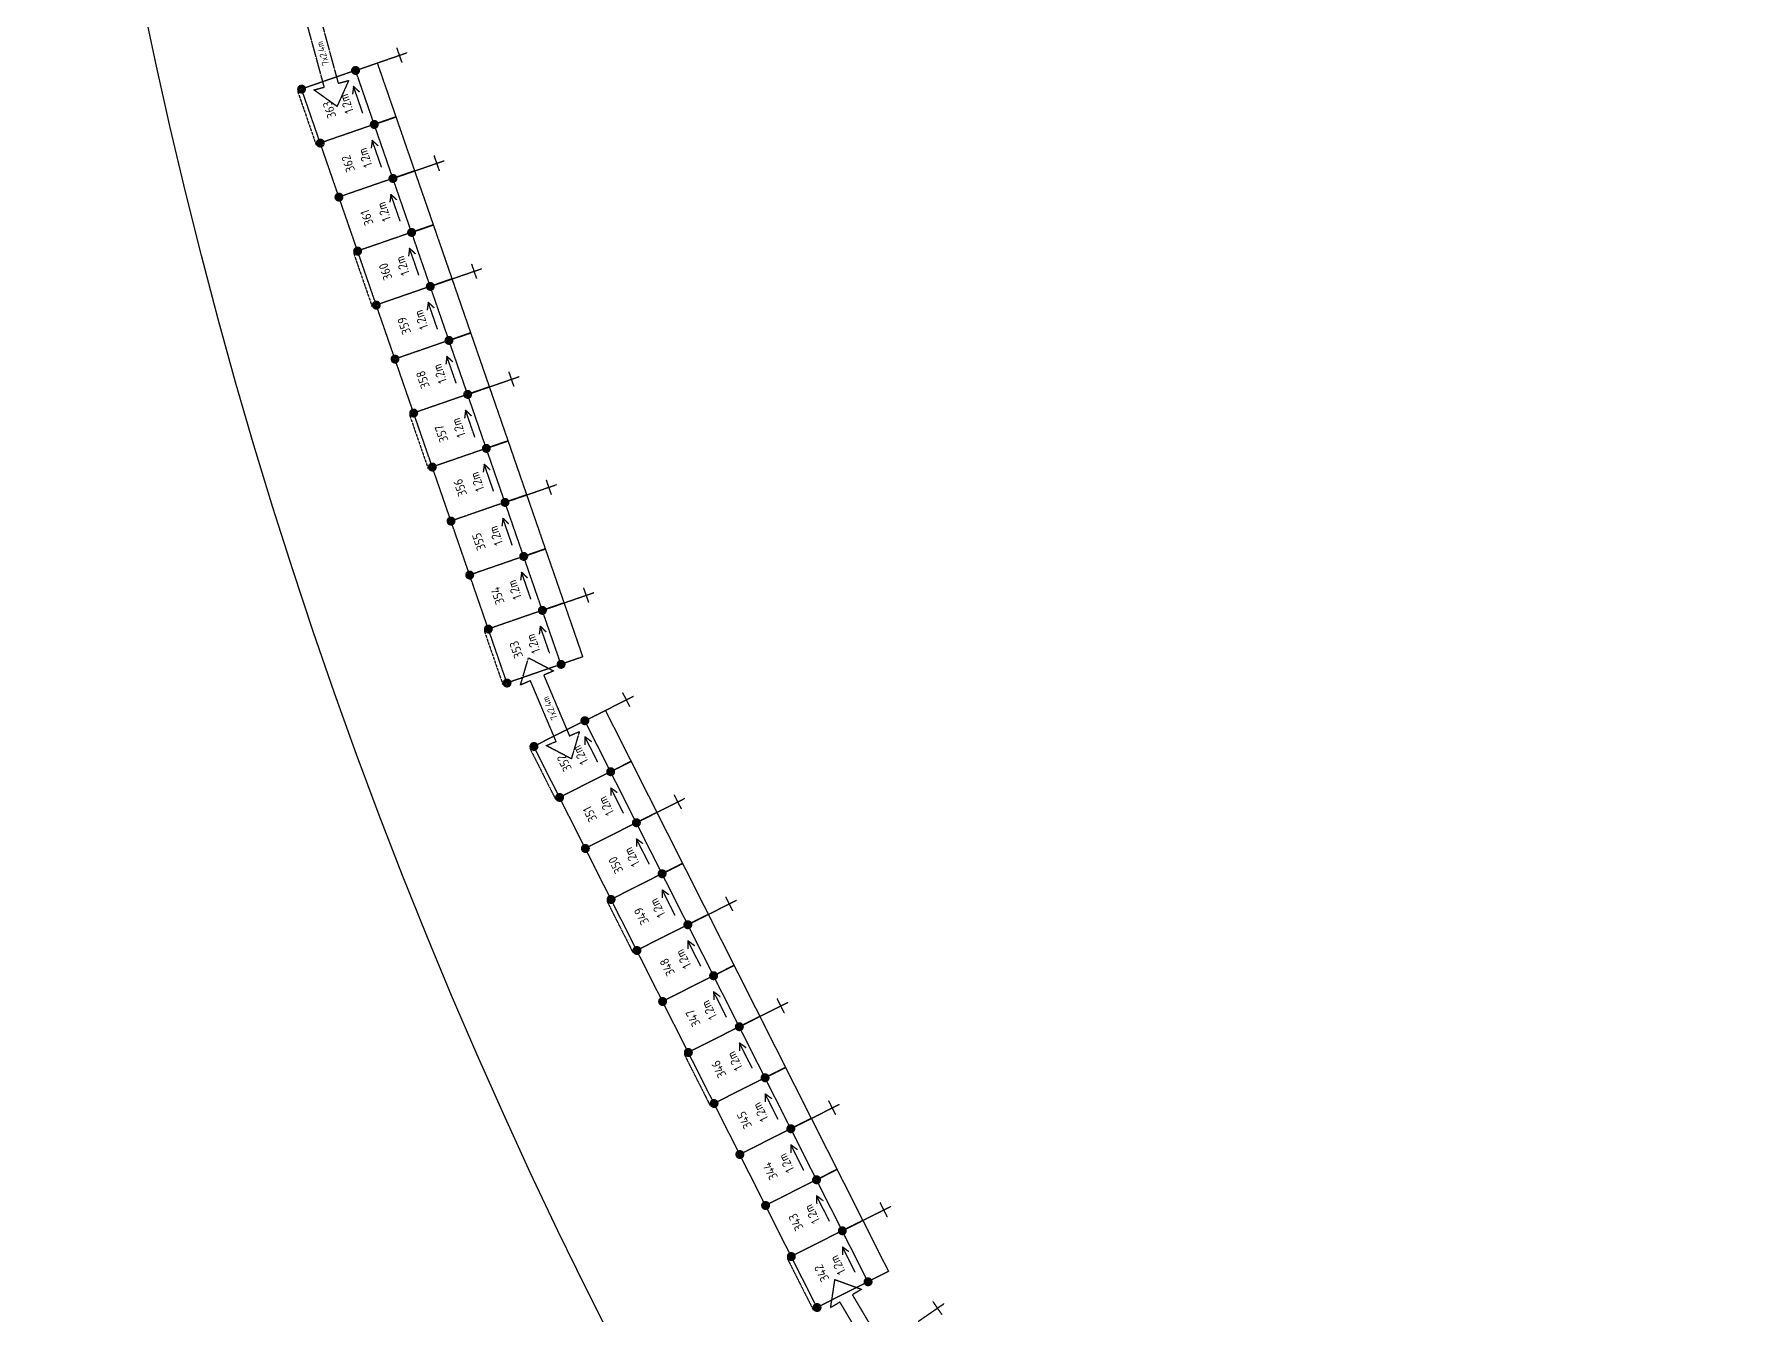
# Model space of a CAD drawing. Header units: millimetres. Extents: x -104667 to 131446, y -104429 to 134339.
# Drawn here: x -104667 to -66643, y -39421 to -10957 of the extents above; entities that cross this region are included whole.
import ezdxf
from ezdxf.enums import TextEntityAlignment as Align

# ---------------------------------------------------------------- set-up
doc = ezdxf.new("R2010")
doc.units = ezdxf.units.MM
doc.linetypes.add('KwikScaf_DASHED', pattern=[3.75, 2.5, -1.25])
doc.linetypes.add('KwikScaf_Line', pattern=[1, 1, 0])
doc.layers.get('0').update_dxf_attribs({"linetype": 'CONTINUOUS'})
doc.layers.add('KwikScaf Schematic', color=7, linetype='CONTINUOUS')
doc.styles.add('KwikScaf ISO', font='isocp.shx')

msp = doc.modelspace()

# ---------------------------------------------------------------- linework, layer by layer
msp.add_circle((13389, 13628), 118057)
at = {"layer": 'KwikScaf Schematic', "color": 3, "linetype": 'KwikScaf_Line'}
for p, q in [((-98295, -10636), (-97910, -12048)), ((-98219, -12132), (-98603, -10720)), ((-98450, -12195), (-98219, -12132)), ((-97678, -11985), (-97936, -12561)), ((-97910, -12048), (-97678, -11985)), ((-97936, -12561), (-98450, -12195)), ((-93857, -25423), (-93679, -24817)), ((-93679, -24817), (-93121, -25111)), ((-93636, -25329), (-93857, -25423)), ((-93066, -26676), (-93636, -25329)), ((-93121, -25111), (-93342, -25204)), ((-93342, -25204), (-92771, -26552)), ((-92771, -26552), (-92550, -26458)), ((-92550, -26458), (-92728, -27063)), ((-93287, -26770), (-93066, -26676)), ((-92728, -27063), (-93287, -26770)), ((-86963, -39263), (-86867, -38639)), ((-86867, -38639), (-86274, -38855)), ((-86756, -39140), (-86963, -39263)), ((-86010, -40399), (-86756, -39140)), ((-86274, -38855), (-86481, -38977)), ((-86481, -38977), (-85735, -40236))]:
    msp.add_line(p, q, dxfattribs=at)
at = {"layer": 'KwikScaf Schematic', "color": 1, "linetype": 'KwikScaf_Line'}
for p, q in [((-97043, -11596), (-96381, -11367)), ((-96489, -11589), (-96604, -11259)), ((-97523, -11762), (-98723, -12177)), ((-97523, -11762), (-97043, -11596)), ((-97108, -12962), (-97523, -11762)), ((-97043, -11596), (-96628, -12796)), ((-97569, -12114), (-97592, -12290)), ((-97362, -12714), (-97569, -12114)), ((-97569, -12114), (-97442, -12238)), ((-98308, -13377), (-98723, -12177)), ((-97108, -12962), (-96628, -12796)), ((-96628, -12796), (-97108, -12962)), ((-96628, -12796), (-96213, -13996)), ((-97108, -12962), (-98308, -13377)), ((-96693, -14162), (-97108, -12962)), ((-97893, -14577), (-98308, -13377)), ((-97154, -13314), (-97177, -13490)), ((-96946, -13914), (-97154, -13314)), ((-97154, -13314), (-97027, -13438)), ((-95659, -13990), (-95774, -13659)), ((-96693, -14162), (-96213, -13996)), ((-96213, -13996), (-96693, -14162)), ((-96213, -13996), (-95551, -13767)), ((-96213, -13996), (-95797, -15196)), ((-96693, -14162), (-97893, -14577)), ((-96278, -15362), (-96693, -14162)), ((-97478, -15777), (-97893, -14577)), ((-96739, -14514), (-96762, -14690)), ((-96531, -15114), (-96739, -14514)), ((-96739, -14514), (-96612, -14638)), ((-96278, -15362), (-95797, -15196)), ((-95797, -15196), (-96278, -15362)), ((-95797, -15196), (-95382, -16396)), ((-96278, -15362), (-97478, -15777)), ((-95862, -16563), (-96278, -15362)), ((-97063, -16978), (-97478, -15777)), ((-96324, -15714), (-96347, -15890)), ((-96116, -16314), (-96324, -15714)), ((-96324, -15714), (-96197, -15838)), ((-95382, -16396), (-94721, -16168)), ((-94829, -16390), (-94943, -16059)), ((-95862, -16563), (-97063, -16978)), ((-95862, -16563), (-95382, -16396)), ((-95382, -16396), (-95862, -16563)), ((-95447, -17763), (-95862, -16563)), ((-95382, -16396), (-94967, -17597)), ((-96647, -18178), (-97063, -16978)), ((-95909, -16914), (-95932, -17090)), ((-95701, -17515), (-95909, -16914)), ((-95909, -16914), (-95782, -17039)), ((-95447, -17763), (-96647, -18178)), ((-95447, -17763), (-94967, -17597)), ((-94967, -17597), (-95447, -17763)), ((-95032, -18963), (-95447, -17763)), ((-94967, -17597), (-94552, -18797)), ((-96232, -19378), (-96647, -18178)), ((-95494, -18115), (-95517, -18291)), ((-95286, -18715), (-95494, -18115)), ((-95494, -18115), (-95367, -18239)), ((-94552, -18797), (-93890, -18568)), ((-93999, -18791), (-94113, -18460)), ((-95032, -18963), (-96232, -19378)), ((-95032, -18963), (-94552, -18797)), ((-94552, -18797), (-95032, -18963)), ((-94617, -20163), (-95032, -18963)), ((-94552, -18797), (-94137, -19997)), ((-95817, -20578), (-96232, -19378)), ((-95078, -19315), (-95101, -19491)), ((-94871, -19915), (-95078, -19315)), ((-95078, -19315), (-94951, -19439)), ((-94617, -20163), (-94137, -19997)), ((-94137, -19997), (-94617, -20163)), ((-94137, -19997), (-93722, -21197)), ((-94617, -20163), (-95817, -20578)), ((-94663, -20515), (-94686, -20691)), ((-94456, -21115), (-94663, -20515)), ((-94663, -20515), (-94536, -20639)), ((-94202, -21363), (-94617, -20163)), ((-95402, -21779), (-95817, -20578)), ((-93168, -21191), (-93283, -20860)), ((-94202, -21363), (-93722, -21197)), ((-93722, -21197), (-94202, -21363)), ((-93722, -21197), (-93060, -20969)), ((-93722, -21197), (-93307, -22398)), ((-94202, -21363), (-95402, -21779)), ((-93787, -22564), (-94202, -21363)), ((-94987, -22979), (-95402, -21779)), ((-94248, -21715), (-94271, -21891)), ((-94041, -22316), (-94248, -21715)), ((-94248, -21715), (-94121, -21839)), ((-93787, -22564), (-93307, -22398)), ((-93307, -22398), (-93787, -22564)), ((-93307, -22398), (-92891, -23598)), ((-93787, -22564), (-94987, -22979)), ((-93372, -23764), (-93787, -22564)), ((-94572, -24179), (-94987, -22979)), ((-93833, -22916), (-93856, -23092)), ((-93625, -23516), (-93833, -22916)), ((-93833, -22916), (-93706, -23040)), ((-92891, -23598), (-92230, -23369)), ((-92338, -23592), (-92453, -23261)), ((-93372, -23764), (-94572, -24179)), ((-93372, -23764), (-92891, -23598)), ((-92891, -23598), (-93372, -23764)), ((-92956, -24964), (-93372, -23764)), ((-92891, -23598), (-92476, -24798)), ((-94157, -25379), (-94572, -24179)), ((-93418, -24116), (-93441, -24292)), ((-93210, -24716), (-93418, -24116)), ((-93418, -24116), (-93291, -24240)), ((-92956, -24964), (-94157, -25379)), ((-92476, -24798), (-92956, -24964)), ((-91973, -25987), (-91348, -25672)), ((-91425, -25907), (-91583, -25594)), ((-92426, -26216), (-93560, -26788)), ((-92426, -26216), (-91973, -25987)), ((-91854, -27350), (-92426, -26216)), ((-91973, -25987), (-91400, -27121)), ((-92139, -27138), (-92425, -26571)), ((-92425, -26571), (-92424, -26749)), ((-92425, -26571), (-92282, -26677)), ((-92988, -27922), (-93560, -26788)), ((-91854, -27350), (-92988, -27922)), ((-91854, -27350), (-91400, -27121)), ((-91400, -27121), (-91854, -27350)), ((-91282, -28484), (-91854, -27350)), ((-91400, -27121), (-90828, -28255)), ((-91566, -28272), (-91853, -27705)), ((-91853, -27705), (-91852, -27882)), ((-91853, -27705), (-91710, -27811)), ((-92415, -29056), (-92988, -27922)), ((-90828, -28255), (-90203, -27939)), ((-90281, -28174), (-90438, -27862)), ((-91282, -28484), (-92415, -29056)), ((-91282, -28484), (-90828, -28255)), ((-90828, -28255), (-91282, -28484)), ((-90709, -29617), (-91282, -28484)), ((-90828, -28255), (-90256, -29389)), ((-90994, -29406), (-91280, -28839)), ((-91280, -28839), (-91280, -29016)), ((-91280, -28839), (-91138, -28945)), ((-91843, -30190), (-92415, -29056)), ((-90709, -29617), (-91843, -30190)), ((-90709, -29617), (-90256, -29389)), ((-90256, -29389), (-90709, -29617)), ((-90137, -30751), (-90709, -29617)), ((-90256, -29389), (-89684, -30522)), ((-90422, -30539), (-90708, -29972)), ((-90708, -29972), (-90707, -30150)), ((-90708, -29972), (-90566, -30078)), ((-91271, -31323), (-91843, -30190)), ((-89684, -30522), (-89059, -30207)), ((-89136, -30442), (-89294, -30130)), ((-90137, -30751), (-91271, -31323)), ((-90137, -30751), (-89684, -30522)), ((-89684, -30522), (-90137, -30751)), ((-89565, -31885), (-90137, -30751)), ((-89684, -30522), (-89111, -31656)), ((-89850, -31673), (-90136, -31106)), ((-90136, -31106), (-90135, -31284)), ((-90136, -31106), (-89993, -31212)), ((-90699, -32457), (-91271, -31323)), ((-89565, -31885), (-90699, -32457)), ((-89565, -31885), (-89111, -31656)), ((-89111, -31656), (-89565, -31885)), ((-88993, -33019), (-89565, -31885)), ((-89111, -31656), (-88539, -32790)), ((-89277, -32807), (-89564, -32240)), ((-89564, -32240), (-89563, -32417)), ((-89564, -32240), (-89421, -32346)), ((-90126, -33591), (-90699, -32457)), ((-88539, -32790), (-87914, -32474)), ((-87992, -32710), (-88149, -32397)), ((-88993, -33019), (-90126, -33591)), ((-88993, -33019), (-88539, -32790)), ((-88539, -32790), (-88993, -33019)), ((-88420, -34153), (-88993, -33019)), ((-88539, -32790), (-87967, -33924)), ((-88705, -33941), (-88991, -33374)), ((-88991, -33374), (-88991, -33551)), ((-88991, -33374), (-88849, -33480)), ((-89554, -34725), (-90126, -33591)), ((-88420, -34153), (-89554, -34725)), ((-88420, -34153), (-87967, -33924)), ((-87967, -33924), (-88420, -34153)), ((-87848, -35286), (-88420, -34153)), ((-87967, -33924), (-87395, -35057)), ((-88133, -35074), (-88419, -34508)), ((-88419, -34508), (-88418, -34685)), ((-88419, -34508), (-88277, -34613)), ((-88982, -35859), (-89554, -34725)), ((-87395, -35057), (-86770, -34742)), ((-86847, -34977), (-87005, -34665)), ((-87848, -35286), (-88982, -35859)), ((-87848, -35286), (-87395, -35057)), ((-87395, -35057), (-87848, -35286)), ((-87276, -36420), (-87848, -35286)), ((-87395, -35057), (-86822, -36191)), ((-87561, -36208), (-87847, -35641)), ((-87847, -35641), (-87846, -35819)), ((-87847, -35641), (-87704, -35747)), ((-88410, -36992), (-88982, -35859)), ((-87276, -36420), (-88410, -36992)), ((-87276, -36420), (-86822, -36191)), ((-86822, -36191), (-87276, -36420)), ((-86704, -37554), (-87276, -36420)), ((-86822, -36191), (-86250, -37325)), ((-86989, -37342), (-87275, -36775)), ((-87275, -36775), (-87274, -36953)), ((-87275, -36775), (-87132, -36881)), ((-87838, -38126), (-88410, -36992)), ((-86250, -37325), (-85625, -37010)), ((-85703, -37245), (-85860, -36932)), ((-86704, -37554), (-87838, -38126)), ((-86704, -37554), (-86250, -37325)), ((-86250, -37325), (-86704, -37554)), ((-86132, -38688), (-86704, -37554)), ((-86250, -37325), (-85678, -38459)), ((-86416, -38476), (-86702, -37909)), ((-86702, -37909), (-86702, -38086)), ((-86702, -37909), (-86560, -38015)), ((-87265, -39260), (-87838, -38126)), ((-86132, -38688), (-87265, -39260)), ((-85678, -38459), (-86132, -38688)), ((-84488, -39417), (-84686, -39128)), ((-85019, -39570), (-84442, -39173))]:
    msp.add_line(p, q, dxfattribs=at)
at = {"layer": 'KwikScaf Schematic', "color": 1, "linetype": 'KwikScaf_DASHED'}
for p, q in [((-98818, -12209), (-98403, -13410)), ((-97572, -15810), (-97157, -17010)), ((-96327, -19411), (-95912, -20611)), ((-94666, -24212), (-94251, -25412)), ((-93649, -26833), (-93077, -27967)), ((-91932, -30235), (-91360, -31368)), ((-90216, -33636), (-89644, -34770)), ((-87927, -38171), (-87355, -39305))]:
    msp.add_line(p, q, dxfattribs=at)
at = {"layer": 'KwikScaf Schematic', "color": 1, "linetype": 'KwikScaf_Line', "const_width": 100}
for points in [[(-97570, -11778, -0.198912), (-97568, -11740, -0.198912), (-97539, -11714, -0.198912), (-97501, -11717, -0.198912), (-97476, -11745, -0.198912), (-97478, -11783, -0.198912), (-97507, -11809, -0.198912), (-97545, -11807, -0.198912)], [(-98770, -12193, -0.198912), (-98768, -12155, -0.198912), (-98740, -12129, -0.198912), (-98701, -12132, -0.198912), (-98676, -12160, -0.198912), (-98678, -12199, -0.198912), (-98707, -12224, -0.198912), (-98745, -12222, -0.198912)], [(-97155, -12978, -0.198912), (-97153, -12940, -0.198912), (-97124, -12915, -0.198912), (-97086, -12917, -0.198912), (-97061, -12945, -0.198912), (-97063, -12984, -0.198912), (-97091, -13009, -0.198912), (-97130, -13007, -0.198912)], [(-97155, -12978, -0.198912), (-97153, -12940, -0.198912), (-97124, -12915, -0.198912), (-97086, -12917, -0.198912), (-97061, -12945, -0.198912), (-97063, -12984, -0.198912), (-97091, -13009, -0.198912), (-97130, -13007, -0.198912)], [(-98355, -13393, -0.198912), (-98353, -13355, -0.198912), (-98324, -13330, -0.198912), (-98286, -13332, -0.198912), (-98261, -13361, -0.198912), (-98263, -13399, -0.198912), (-98292, -13424, -0.198912), (-98330, -13422, -0.198912)], [(-98355, -13393, -0.198912), (-98353, -13355, -0.198912), (-98324, -13330, -0.198912), (-98286, -13332, -0.198912), (-98261, -13361, -0.198912), (-98263, -13399, -0.198912), (-98292, -13424, -0.198912), (-98330, -13422, -0.198912)], [(-96740, -14178, -0.198912), (-96738, -14140, -0.198912), (-96709, -14115, -0.198912), (-96671, -14117, -0.198912), (-96645, -14146, -0.198912), (-96648, -14184, -0.198912), (-96676, -14209, -0.198912), (-96715, -14207, -0.198912)], [(-96740, -14178, -0.198912), (-96738, -14140, -0.198912), (-96709, -14115, -0.198912), (-96671, -14117, -0.198912), (-96645, -14146, -0.198912), (-96648, -14184, -0.198912), (-96676, -14209, -0.198912), (-96715, -14207, -0.198912)], [(-97940, -14594, -0.198912), (-97938, -14555, -0.198912), (-97909, -14530, -0.198912), (-97871, -14532, -0.198912), (-97846, -14561, -0.198912), (-97848, -14599, -0.198912), (-97877, -14624, -0.198912), (-97915, -14622, -0.198912)], [(-97940, -14594, -0.198912), (-97938, -14555, -0.198912), (-97909, -14530, -0.198912), (-97871, -14532, -0.198912), (-97846, -14561, -0.198912), (-97848, -14599, -0.198912), (-97877, -14624, -0.198912), (-97915, -14622, -0.198912)], [(-96325, -15379, -0.198912), (-96323, -15340, -0.198912), (-96294, -15315, -0.198912), (-96256, -15317, -0.198912), (-96230, -15346, -0.198912), (-96233, -15384, -0.198912), (-96261, -15410, -0.198912), (-96299, -15407, -0.198912)], [(-96325, -15379, -0.198912), (-96323, -15340, -0.198912), (-96294, -15315, -0.198912), (-96256, -15317, -0.198912), (-96230, -15346, -0.198912), (-96233, -15384, -0.198912), (-96261, -15410, -0.198912), (-96299, -15407, -0.198912)], [(-97525, -15794, -0.198912), (-97523, -15756, -0.198912), (-97494, -15730, -0.198912), (-97456, -15732, -0.198912), (-97431, -15761, -0.198912), (-97433, -15799, -0.198912), (-97461, -15825, -0.198912), (-97500, -15822, -0.198912)], [(-97525, -15794, -0.198912), (-97523, -15756, -0.198912), (-97494, -15730, -0.198912), (-97456, -15732, -0.198912), (-97431, -15761, -0.198912), (-97433, -15799, -0.198912), (-97461, -15825, -0.198912), (-97500, -15822, -0.198912)], [(-95910, -16579, -0.198912), (-95907, -16541, -0.198912), (-95879, -16515, -0.198912), (-95841, -16518, -0.198912), (-95815, -16546, -0.198912), (-95817, -16584, -0.198912), (-95846, -16610, -0.198912), (-95884, -16607, -0.198912)], [(-95910, -16579, -0.198912), (-95907, -16541, -0.198912), (-95879, -16515, -0.198912), (-95841, -16518, -0.198912), (-95815, -16546, -0.198912), (-95817, -16584, -0.198912), (-95846, -16610, -0.198912), (-95884, -16607, -0.198912)], [(-97110, -16994, -0.198912), (-97108, -16956, -0.198912), (-97079, -16930, -0.198912), (-97041, -16933, -0.198912), (-97015, -16961, -0.198912), (-97018, -17000, -0.198912), (-97046, -17025, -0.198912), (-97084, -17023, -0.198912)], [(-97110, -16994, -0.198912), (-97108, -16956, -0.198912), (-97079, -16930, -0.198912), (-97041, -16933, -0.198912), (-97015, -16961, -0.198912), (-97018, -17000, -0.198912), (-97046, -17025, -0.198912), (-97084, -17023, -0.198912)], [(-95495, -17779, -0.198912), (-95492, -17741, -0.198912), (-95464, -17715, -0.198912), (-95425, -17718, -0.198912), (-95400, -17746, -0.198912), (-95402, -17785, -0.198912), (-95431, -17810, -0.198912), (-95469, -17808, -0.198912)], [(-95495, -17779, -0.198912), (-95492, -17741, -0.198912), (-95464, -17715, -0.198912), (-95425, -17718, -0.198912), (-95400, -17746, -0.198912), (-95402, -17785, -0.198912), (-95431, -17810, -0.198912), (-95469, -17808, -0.198912)], [(-96695, -18194, -0.198912), (-96692, -18156, -0.198912), (-96664, -18131, -0.198912), (-96626, -18133, -0.198912), (-96600, -18162, -0.198912), (-96603, -18200, -0.198912), (-96631, -18225, -0.198912), (-96669, -18223, -0.198912)], [(-96695, -18194, -0.198912), (-96692, -18156, -0.198912), (-96664, -18131, -0.198912), (-96626, -18133, -0.198912), (-96600, -18162, -0.198912), (-96603, -18200, -0.198912), (-96631, -18225, -0.198912), (-96669, -18223, -0.198912)], [(-95079, -18979, -0.198912), (-95077, -18941, -0.198912), (-95048, -18916, -0.198912), (-95010, -18918, -0.198912), (-94985, -18947, -0.198912), (-94987, -18985, -0.198912), (-95016, -19010, -0.198912), (-95054, -19008, -0.198912)], [(-95079, -18979, -0.198912), (-95077, -18941, -0.198912), (-95048, -18916, -0.198912), (-95010, -18918, -0.198912), (-94985, -18947, -0.198912), (-94987, -18985, -0.198912), (-95016, -19010, -0.198912), (-95054, -19008, -0.198912)], [(-96280, -19394, -0.198912), (-96277, -19356, -0.198912), (-96249, -19331, -0.198912), (-96211, -19333, -0.198912), (-96185, -19362, -0.198912), (-96187, -19400, -0.198912), (-96216, -19425, -0.198912), (-96254, -19423, -0.198912)], [(-96280, -19394, -0.198912), (-96277, -19356, -0.198912), (-96249, -19331, -0.198912), (-96211, -19333, -0.198912), (-96185, -19362, -0.198912), (-96187, -19400, -0.198912), (-96216, -19425, -0.198912), (-96254, -19423, -0.198912)], [(-94664, -20180, -0.198912), (-94662, -20141, -0.198912), (-94633, -20116, -0.198912), (-94595, -20118, -0.198912), (-94570, -20147, -0.198912), (-94572, -20185, -0.198912), (-94601, -20210, -0.198912), (-94639, -20208, -0.198912)], [(-94664, -20180, -0.198912), (-94662, -20141, -0.198912), (-94633, -20116, -0.198912), (-94595, -20118, -0.198912), (-94570, -20147, -0.198912), (-94572, -20185, -0.198912), (-94601, -20210, -0.198912), (-94639, -20208, -0.198912)], [(-95864, -20595, -0.198912), (-95862, -20557, -0.198912), (-95834, -20531, -0.198912), (-95795, -20533, -0.198912), (-95770, -20562, -0.198912), (-95772, -20600, -0.198912), (-95801, -20626, -0.198912), (-95839, -20623, -0.198912)], [(-95864, -20595, -0.198912), (-95862, -20557, -0.198912), (-95834, -20531, -0.198912), (-95795, -20533, -0.198912), (-95770, -20562, -0.198912), (-95772, -20600, -0.198912), (-95801, -20626, -0.198912), (-95839, -20623, -0.198912)], [(-94249, -21380, -0.198912), (-94247, -21342, -0.198912), (-94218, -21316, -0.198912), (-94180, -21318, -0.198912), (-94155, -21347, -0.198912), (-94157, -21385, -0.198912), (-94186, -21411, -0.198912), (-94224, -21408, -0.198912)], [(-94249, -21380, -0.198912), (-94247, -21342, -0.198912), (-94218, -21316, -0.198912), (-94180, -21318, -0.198912), (-94155, -21347, -0.198912), (-94157, -21385, -0.198912), (-94186, -21411, -0.198912), (-94224, -21408, -0.198912)], [(-95449, -21795, -0.198912), (-95447, -21757, -0.198912), (-95418, -21731, -0.198912), (-95380, -21734, -0.198912), (-95355, -21762, -0.198912), (-95357, -21800, -0.198912), (-95386, -21826, -0.198912), (-95424, -21824, -0.198912)], [(-95449, -21795, -0.198912), (-95447, -21757, -0.198912), (-95418, -21731, -0.198912), (-95380, -21734, -0.198912), (-95355, -21762, -0.198912), (-95357, -21800, -0.198912), (-95386, -21826, -0.198912), (-95424, -21824, -0.198912)], [(-93834, -22580, -0.198912), (-93832, -22542, -0.198912), (-93803, -22516, -0.198912), (-93765, -22519, -0.198912), (-93739, -22547, -0.198912), (-93742, -22586, -0.198912), (-93770, -22611, -0.198912), (-93809, -22609, -0.198912)], [(-93834, -22580, -0.198912), (-93832, -22542, -0.198912), (-93803, -22516, -0.198912), (-93765, -22519, -0.198912), (-93739, -22547, -0.198912), (-93742, -22586, -0.198912), (-93770, -22611, -0.198912), (-93809, -22609, -0.198912)], [(-95034, -22995, -0.198912), (-95032, -22957, -0.198912), (-95003, -22932, -0.198912), (-94965, -22934, -0.198912), (-94940, -22962, -0.198912), (-94942, -23001, -0.198912), (-94971, -23026, -0.198912), (-95009, -23024, -0.198912)], [(-95034, -22995, -0.198912), (-95032, -22957, -0.198912), (-95003, -22932, -0.198912), (-94965, -22934, -0.198912), (-94940, -22962, -0.198912), (-94942, -23001, -0.198912), (-94971, -23026, -0.198912), (-95009, -23024, -0.198912)], [(-93419, -23780, -0.198912), (-93417, -23742, -0.198912), (-93388, -23717, -0.198912), (-93350, -23719, -0.198912), (-93324, -23748, -0.198912), (-93327, -23786, -0.198912), (-93355, -23811, -0.198912), (-93393, -23809, -0.198912)], [(-93419, -23780, -0.198912), (-93417, -23742, -0.198912), (-93388, -23717, -0.198912), (-93350, -23719, -0.198912), (-93324, -23748, -0.198912), (-93327, -23786, -0.198912), (-93355, -23811, -0.198912), (-93393, -23809, -0.198912)], [(-94619, -24195, -0.198912), (-94617, -24157, -0.198912), (-94588, -24132, -0.198912), (-94550, -24134, -0.198912), (-94525, -24163, -0.198912), (-94527, -24201, -0.198912), (-94555, -24226, -0.198912), (-94594, -24224, -0.198912)], [(-94619, -24195, -0.198912), (-94617, -24157, -0.198912), (-94588, -24132, -0.198912), (-94550, -24134, -0.198912), (-94525, -24163, -0.198912), (-94527, -24201, -0.198912), (-94555, -24226, -0.198912), (-94594, -24224, -0.198912)], [(-93004, -24980, -0.198912), (-93001, -24942, -0.198912), (-92973, -24917, -0.198912), (-92935, -24919, -0.198912), (-92909, -24948, -0.198912), (-92911, -24986, -0.198912), (-92940, -25011, -0.198912), (-92978, -25009, -0.198912)], [(-94204, -25396, -0.198912), (-94202, -25357, -0.198912), (-94173, -25332, -0.198912), (-94135, -25334, -0.198912), (-94109, -25363, -0.198912), (-94112, -25401, -0.198912), (-94140, -25427, -0.198912), (-94179, -25424, -0.198912)], [(-92471, -26239, -0.198912), (-92474, -26200, -0.198912), (-92449, -26171, -0.198912), (-92410, -26169, -0.198912), (-92381, -26194, -0.198912), (-92379, -26232, -0.198912), (-92404, -26261, -0.198912), (-92442, -26264, -0.198912)], [(-93605, -26811, -0.198912), (-93607, -26773, -0.198912), (-93582, -26744, -0.198912), (-93544, -26741, -0.198912), (-93515, -26766, -0.198912), (-93512, -26804, -0.198912), (-93537, -26833, -0.198912), (-93575, -26836, -0.198912)], [(-91898, -27372, -0.198912), (-91901, -27334, -0.198912), (-91876, -27305, -0.198912), (-91838, -27302, -0.198912), (-91809, -27327, -0.198912), (-91806, -27366, -0.198912), (-91831, -27395, -0.198912), (-91869, -27397, -0.198912)], [(-91898, -27372, -0.198912), (-91901, -27334, -0.198912), (-91876, -27305, -0.198912), (-91838, -27302, -0.198912), (-91809, -27327, -0.198912), (-91806, -27366, -0.198912), (-91831, -27395, -0.198912), (-91869, -27397, -0.198912)], [(-93032, -27945, -0.198912), (-93035, -27906, -0.198912), (-93010, -27877, -0.198912), (-92972, -27875, -0.198912), (-92943, -27900, -0.198912), (-92940, -27938, -0.198912), (-92965, -27967, -0.198912), (-93003, -27970, -0.198912)], [(-93032, -27945, -0.198912), (-93035, -27906, -0.198912), (-93010, -27877, -0.198912), (-92972, -27875, -0.198912), (-92943, -27900, -0.198912), (-92940, -27938, -0.198912), (-92965, -27967, -0.198912), (-93003, -27970, -0.198912)], [(-91326, -28506, -0.198912), (-91329, -28468, -0.198912), (-91304, -28439, -0.198912), (-91266, -28436, -0.198912), (-91237, -28461, -0.198912), (-91234, -28499, -0.198912), (-91259, -28528, -0.198912), (-91297, -28531, -0.198912)], [(-91326, -28506, -0.198912), (-91329, -28468, -0.198912), (-91304, -28439, -0.198912), (-91266, -28436, -0.198912), (-91237, -28461, -0.198912), (-91234, -28499, -0.198912), (-91259, -28528, -0.198912), (-91297, -28531, -0.198912)], [(-92460, -29078, -0.198912), (-92463, -29040, -0.198912), (-92438, -29011, -0.198912), (-92400, -29008, -0.198912), (-92371, -29033, -0.198912), (-92368, -29072, -0.198912), (-92393, -29101, -0.198912), (-92431, -29103, -0.198912)], [(-92460, -29078, -0.198912), (-92463, -29040, -0.198912), (-92438, -29011, -0.198912), (-92400, -29008, -0.198912), (-92371, -29033, -0.198912), (-92368, -29072, -0.198912), (-92393, -29101, -0.198912), (-92431, -29103, -0.198912)], [(-90754, -29640, -0.198912), (-90757, -29602, -0.198912), (-90732, -29573, -0.198912), (-90694, -29570, -0.198912), (-90665, -29595, -0.198912), (-90662, -29633, -0.198912), (-90687, -29662, -0.198912), (-90725, -29665, -0.198912)], [(-90754, -29640, -0.198912), (-90757, -29602, -0.198912), (-90732, -29573, -0.198912), (-90694, -29570, -0.198912), (-90665, -29595, -0.198912), (-90662, -29633, -0.198912), (-90687, -29662, -0.198912), (-90725, -29665, -0.198912)], [(-91888, -30212, -0.198912), (-91891, -30174, -0.198912), (-91866, -30145, -0.198912), (-91828, -30142, -0.198912), (-91799, -30167, -0.198912), (-91796, -30205, -0.198912), (-91821, -30234, -0.198912), (-91859, -30237, -0.198912)], [(-91888, -30212, -0.198912), (-91891, -30174, -0.198912), (-91866, -30145, -0.198912), (-91828, -30142, -0.198912), (-91799, -30167, -0.198912), (-91796, -30205, -0.198912), (-91821, -30234, -0.198912), (-91859, -30237, -0.198912)], [(-90182, -30774, -0.198912), (-90185, -30736, -0.198912), (-90160, -30707, -0.198912), (-90122, -30704, -0.198912), (-90093, -30729, -0.198912), (-90090, -30767, -0.198912), (-90115, -30796, -0.198912), (-90153, -30799, -0.198912)], [(-90182, -30774, -0.198912), (-90185, -30736, -0.198912), (-90160, -30707, -0.198912), (-90122, -30704, -0.198912), (-90093, -30729, -0.198912), (-90090, -30767, -0.198912), (-90115, -30796, -0.198912), (-90153, -30799, -0.198912)], [(-91316, -31346, -0.198912), (-91318, -31308, -0.198912), (-91293, -31279, -0.198912), (-91255, -31276, -0.198912), (-91226, -31301, -0.198912), (-91223, -31339, -0.198912), (-91248, -31368, -0.198912), (-91287, -31371, -0.198912)], [(-91316, -31346, -0.198912), (-91318, -31308, -0.198912), (-91293, -31279, -0.198912), (-91255, -31276, -0.198912), (-91226, -31301, -0.198912), (-91223, -31339, -0.198912), (-91248, -31368, -0.198912), (-91287, -31371, -0.198912)], [(-89610, -31908, -0.198912), (-89612, -31869, -0.198912), (-89587, -31840, -0.198912), (-89549, -31837, -0.198912), (-89520, -31862, -0.198912), (-89517, -31901, -0.198912), (-89542, -31930, -0.198912), (-89581, -31932, -0.198912)], [(-89610, -31908, -0.198912), (-89612, -31869, -0.198912), (-89587, -31840, -0.198912), (-89549, -31837, -0.198912), (-89520, -31862, -0.198912), (-89517, -31901, -0.198912), (-89542, -31930, -0.198912), (-89581, -31932, -0.198912)], [(-90743, -32480, -0.198912), (-90746, -32442, -0.198912), (-90721, -32413, -0.198912), (-90683, -32410, -0.198912), (-90654, -32435, -0.198912), (-90651, -32473, -0.198912), (-90676, -32502, -0.198912), (-90714, -32505, -0.198912)], [(-90743, -32480, -0.198912), (-90746, -32442, -0.198912), (-90721, -32413, -0.198912), (-90683, -32410, -0.198912), (-90654, -32435, -0.198912), (-90651, -32473, -0.198912), (-90676, -32502, -0.198912), (-90714, -32505, -0.198912)], [(-89037, -33041, -0.198912), (-89040, -33003, -0.198912), (-89015, -32974, -0.198912), (-88977, -32971, -0.198912), (-88948, -32996, -0.198912), (-88945, -33034, -0.198912), (-88970, -33063, -0.198912), (-89008, -33066, -0.198912)], [(-89037, -33041, -0.198912), (-89040, -33003, -0.198912), (-89015, -32974, -0.198912), (-88977, -32971, -0.198912), (-88948, -32996, -0.198912), (-88945, -33034, -0.198912), (-88970, -33063, -0.198912), (-89008, -33066, -0.198912)], [(-90171, -33614, -0.198912), (-90174, -33575, -0.198912), (-90149, -33546, -0.198912), (-90111, -33543, -0.198912), (-90082, -33568, -0.198912), (-90079, -33607, -0.198912), (-90104, -33636, -0.198912), (-90142, -33638, -0.198912)], [(-90171, -33614, -0.198912), (-90174, -33575, -0.198912), (-90149, -33546, -0.198912), (-90111, -33543, -0.198912), (-90082, -33568, -0.198912), (-90079, -33607, -0.198912), (-90104, -33636, -0.198912), (-90142, -33638, -0.198912)], [(-88465, -34175, -0.198912), (-88468, -34137, -0.198912), (-88443, -34108, -0.198912), (-88405, -34105, -0.198912), (-88376, -34130, -0.198912), (-88373, -34168, -0.198912), (-88398, -34197, -0.198912), (-88436, -34200, -0.198912)], [(-88465, -34175, -0.198912), (-88468, -34137, -0.198912), (-88443, -34108, -0.198912), (-88405, -34105, -0.198912), (-88376, -34130, -0.198912), (-88373, -34168, -0.198912), (-88398, -34197, -0.198912), (-88436, -34200, -0.198912)], [(-89599, -34747, -0.198912), (-89602, -34709, -0.198912), (-89577, -34680, -0.198912), (-89539, -34677, -0.198912), (-89510, -34702, -0.198912), (-89507, -34740, -0.198912), (-89532, -34769, -0.198912), (-89570, -34772, -0.198912)], [(-89599, -34747, -0.198912), (-89602, -34709, -0.198912), (-89577, -34680, -0.198912), (-89539, -34677, -0.198912), (-89510, -34702, -0.198912), (-89507, -34740, -0.198912), (-89532, -34769, -0.198912), (-89570, -34772, -0.198912)], [(-87893, -35309, -0.198912), (-87896, -35271, -0.198912), (-87871, -35242, -0.198912), (-87833, -35239, -0.198912), (-87804, -35264, -0.198912), (-87801, -35302, -0.198912), (-87826, -35331, -0.198912), (-87864, -35334, -0.198912)], [(-87893, -35309, -0.198912), (-87896, -35271, -0.198912), (-87871, -35242, -0.198912), (-87833, -35239, -0.198912), (-87804, -35264, -0.198912), (-87801, -35302, -0.198912), (-87826, -35331, -0.198912), (-87864, -35334, -0.198912)], [(-89027, -35881, -0.198912), (-89029, -35843, -0.198912), (-89005, -35814, -0.198912), (-88966, -35811, -0.198912), (-88937, -35836, -0.198912), (-88935, -35874, -0.198912), (-88959, -35903, -0.198912), (-88998, -35906, -0.198912)], [(-89027, -35881, -0.198912), (-89029, -35843, -0.198912), (-89005, -35814, -0.198912), (-88966, -35811, -0.198912), (-88937, -35836, -0.198912), (-88935, -35874, -0.198912), (-88959, -35903, -0.198912), (-88998, -35906, -0.198912)], [(-87321, -36443, -0.198912), (-87323, -36404, -0.198912), (-87299, -36375, -0.198912), (-87260, -36373, -0.198912), (-87231, -36398, -0.198912), (-87228, -36436, -0.198912), (-87253, -36465, -0.198912), (-87292, -36468, -0.198912)], [(-87321, -36443, -0.198912), (-87323, -36404, -0.198912), (-87299, -36375, -0.198912), (-87260, -36373, -0.198912), (-87231, -36398, -0.198912), (-87228, -36436, -0.198912), (-87253, -36465, -0.198912), (-87292, -36468, -0.198912)], [(-88454, -37015, -0.198912), (-88457, -36977, -0.198912), (-88432, -36948, -0.198912), (-88394, -36945, -0.198912), (-88365, -36970, -0.198912), (-88362, -37008, -0.198912), (-88387, -37037, -0.198912), (-88425, -37040, -0.198912)], [(-88454, -37015, -0.198912), (-88457, -36977, -0.198912), (-88432, -36948, -0.198912), (-88394, -36945, -0.198912), (-88365, -36970, -0.198912), (-88362, -37008, -0.198912), (-88387, -37037, -0.198912), (-88425, -37040, -0.198912)], [(-86748, -37576, -0.198912), (-86751, -37538, -0.198912), (-86726, -37509, -0.198912), (-86688, -37506, -0.198912), (-86659, -37531, -0.198912), (-86656, -37569, -0.198912), (-86681, -37599, -0.198912), (-86719, -37601, -0.198912)], [(-86748, -37576, -0.198912), (-86751, -37538, -0.198912), (-86726, -37509, -0.198912), (-86688, -37506, -0.198912), (-86659, -37531, -0.198912), (-86656, -37569, -0.198912), (-86681, -37599, -0.198912), (-86719, -37601, -0.198912)], [(-87882, -38149, -0.198912), (-87885, -38110, -0.198912), (-87860, -38081, -0.198912), (-87822, -38079, -0.198912), (-87793, -38104, -0.198912), (-87790, -38142, -0.198912), (-87815, -38171, -0.198912), (-87853, -38174, -0.198912)], [(-87882, -38149, -0.198912), (-87885, -38110, -0.198912), (-87860, -38081, -0.198912), (-87822, -38079, -0.198912), (-87793, -38104, -0.198912), (-87790, -38142, -0.198912), (-87815, -38171, -0.198912), (-87853, -38174, -0.198912)], [(-86176, -38710, -0.198912), (-86179, -38672, -0.198912), (-86154, -38643, -0.198912), (-86116, -38640, -0.198912), (-86087, -38665, -0.198912), (-86084, -38703, -0.198912), (-86109, -38732, -0.198912), (-86147, -38735, -0.198912)], [(-87310, -39282, -0.198912), (-87313, -39244, -0.198912), (-87288, -39215, -0.198912), (-87250, -39212, -0.198912), (-87221, -39237, -0.198912), (-87218, -39276, -0.198912), (-87243, -39305, -0.198912), (-87281, -39307, -0.198912)]]:
    msp.add_lwpolyline(points, format="xyb", close=True, dxfattribs=at)

# ---------------------------------------------------------------- texts
at = {"layer": 'KwikScaf Schematic', "style": 'KwikScaf ISO'}
for s, height, rotation, p in [('7x2.4m', 150, 105.2465, (-98257, -11384)), ('363', 200, 109.0795, (-98105, -12635)), ('1.2m', 200, 109.0795, (-97726, -12504)), ('362', 200, 109.0795, (-97689, -13835)), ('1.2m', 200, 109.0795, (-97311, -13704)), ('1.2m', 200, 109.0795, (-96896, -14904)), ('361', 200, 109.0795, (-97274, -15035)), ('1.2m', 200, 109.0795, (-96481, -16105)), ('360', 200, 109.0795, (-96859, -16235)), ('1.2m', 200, 109.0795, (-96066, -17305)), ('359', 200, 109.0795, (-96444, -17436)), ('358', 200, 109.0795, (-96029, -18636)), ('1.2m', 200, 109.0795, (-95651, -18505)), ('357', 200, 109.0795, (-95614, -19836)), ('1.2m', 200, 109.0795, (-95236, -19705)), ('356', 200, 109.0795, (-95199, -21036)), ('1.2m', 200, 109.0795, (-94821, -20906)), ('355', 200, 109.0795, (-94783, -22237)), ('1.2m', 200, 109.0795, (-94405, -22106)), ('1.2m', 200, 109.0795, (-93990, -23306)), ('354', 200, 109.0795, (-94368, -23437)), ('1.2m', 200, 109.0795, (-93575, -24506)), ('353', 200, 109.0795, (-93953, -24637)), ('7x2.4m', 150, 112.9477, (-93204, -25940)), ('352', 200, 116.7807, (-92885, -27159)), ('1.2m', 200, 116.7807, (-92528, -26979)), ('351', 200, 116.7807, (-92313, -28293)), ('1.2m', 200, 116.7807, (-91956, -28113)), ('350', 200, 116.7807, (-91741, -29427)), ('1.2m', 200, 116.7807, (-91384, -29247)), ('349', 200, 116.7807, (-91169, -30561)), ('1.2m', 200, 116.7807, (-90812, -30380)), ('348', 200, 116.7807, (-90596, -31694)), ('1.2m', 200, 116.7807, (-90239, -31514)), ('347', 200, 116.7807, (-90024, -32828)), ('1.2m', 200, 116.7807, (-89667, -32648)), ('346', 200, 116.7807, (-89452, -33962)), ('1.2m', 200, 116.7807, (-89095, -33782)), ('345', 200, 116.7807, (-88880, -35096)), ('1.2m', 200, 116.7807, (-88523, -34915)), ('344', 200, 116.7807, (-88308, -36229)), ('1.2m', 200, 116.7807, (-87950, -36049)), ('343', 200, 116.7807, (-87735, -37363)), ('1.2m', 200, 116.7807, (-87378, -37183)), ('342', 200, 116.7807, (-87163, -38497)), ('1.2m', 200, 116.7807, (-86806, -38317))]:
    msp.add_text(s, height=height, rotation=rotation, dxfattribs=at).set_placement(p, align=Align.MIDDLE_CENTER)

doc.saveas('drawing.dxf')
